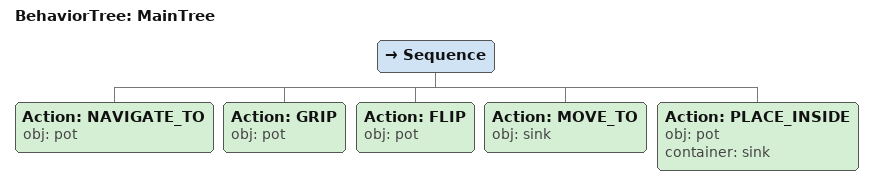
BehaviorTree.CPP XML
<root main_tree_to_execute="MainTree">
  <BehaviorTree ID="MainTree">
    <Sequence>
      <!-- Navigate to pot -->
      <Action ID="NAVIGATE_TO" obj="pot" />
      <!-- Grip pot -->
      <Action ID="GRIP" obj="pot" />
      <!-- Flip pot upright -->
      <Action ID="FLIP" obj="pot" />
      <!-- Move to sink -->
      <Action ID="MOVE_TO" obj="sink" />
      <!-- Place pot inside sink -->
      <Action ID="PLACE_INSIDE" obj="pot" container="sink" />
    </Sequence>
  </BehaviorTree>
</root>
